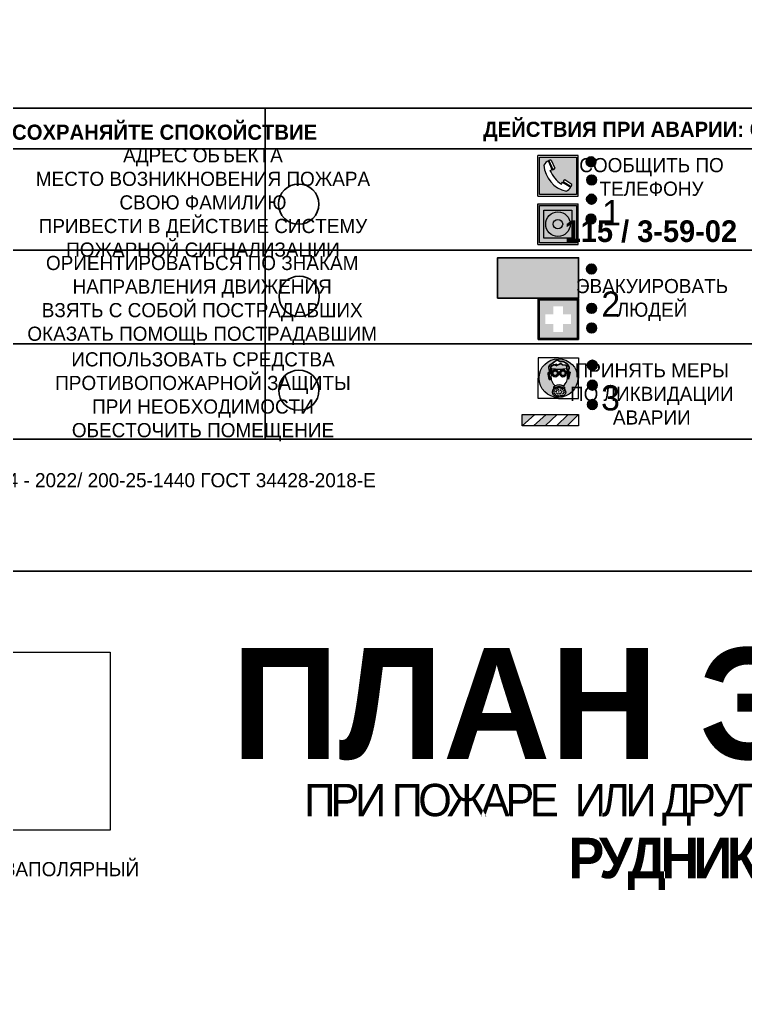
# Model space of a CAD drawing. Header units: millimetres. Extents: x 13114 to 67229, y 22859 to 38520.
# Drawn here: x 17238.6 to 17382.2, y 35075.9 to 35268.4 of the extents above; entities that cross this region are included whole.
import ezdxf

# ---------------------------------------------------------------- set-up
doc = ezdxf.new("R2010")
doc.units = ezdxf.units.MM
doc.styles.add('обычный', font='arial.ttf')
picture_1 = doc.add_image_def('image1.jpg', size_in_pixel=(337, 105))

# ---------------------------------------------------------------- blocks, each defined once
blk = doc.blocks.new('A$C38D26F80')
h = blk.add_hatch(color=5)
h.dxf.hatch_style = 1
h.paths.add_polyline_path([(-8.77, -4.48, 1), (-0.19, -4.48, 1)])
h.paths.add_polyline_path([(-6.75, -3.58), (-6.75, -3.31), (-6.62, -3.22), (-6.5, -3.22), (-6.42, -3.3), (-6.39, -3.28), (-6.59, -2.23), (-6.59, -2.01), (-6.38, -1.58), (-4.76, -0.4), (-4.13, -0.79, -0.362848), (-2.1, -2.1, -0.201049), (-2.17, -2.48, 0.085434), (-2.26, -3.13), (-1.9, -3.16), (-2.25, -4.7), (-2.4, -4.59), (-2.43, -4.34), (-2.36, -4.34), (-2.14, -3.34), (-2.47, -3.42), (-2.58, -1.95), (-2.77, -1.58), (-3.58, -1.52), (-3.92, -1.26), (-5.05, -1.73), (-4.87, -1.39), (-5.41, -1.6), (-5.41, -1.46), (-6.13, -1.87), (-6.18, -3.5), (-6.56, -3.47), (-6.37, -4.59), (-6.16, -4.43), (-6.16, -4.66), (-6.36, -4.79), (-6.37, -4.8), (-6.51, -4.76)], flags=16)
h.paths.add_polyline_path([(-6.51, -4.76), (-6.36, -4.79), (-6.37, -4.8)], flags=0)
h.paths.add_polyline_path([(-5.92, -2.34, 0.089508), (-2.67, -2.35), (-2.48, -3.88, -0.268602), (-3.4, -6.18, 0.262449), (-5.2, -6.18, -0.268602), (-6.11, -3.88)], flags=16)
edge = h.paths.add_edge_path(flags=16)
edge.add_ellipse((-5.19, -3.41), major_axis=(0, 0.842), ratio=0.848992, start_angle=0, end_angle=360)
edge = h.paths.add_edge_path(flags=0)
edge.add_ellipse((-5.19, -3.39), major_axis=(0, 0.665), ratio=0.853798, start_angle=0, end_angle=360)
edge = h.paths.add_edge_path(flags=0)
edge.add_ellipse((-5.19, -3.4), major_axis=(0, 0.528), ratio=0.864094, start_angle=0, end_angle=360)
edge = h.paths.add_edge_path(flags=16)
edge.add_ellipse((-3.47, -3.4), major_axis=(0, 0.842), ratio=0.848992, start_angle=0, end_angle=360)
h.paths.add_polyline_path([(-3.13, -6.45), (-3.13, -6.84, 0.383174), (-5.57, -6.85), (-5.57, -6.49, -0.369952)], flags=16)
edge = h.paths.add_edge_path(flags=0)
edge.add_ellipse((-3.47, -3.39), major_axis=(0, 0.665), ratio=0.853798, start_angle=0, end_angle=360)
edge = h.paths.add_edge_path(flags=0)
edge.add_ellipse((-3.47, -3.4), major_axis=(0, 0.528), ratio=0.864094, start_angle=0, end_angle=360)
edge = h.paths.add_edge_path(flags=16)
edge.add_ellipse((-4.34, -7.57), major_axis=(-1.48, 0), ratio=0.744955, start_angle=0, end_angle=360)
h.paths.add_polyline_path([(-5.01, -6.85, -1), (-5.15, -6.85, -1)], flags=0)
h.paths.add_polyline_path([(-5.33, -7.14, -1), (-5.47, -7.14, -1)], flags=0)
h.paths.add_polyline_path([(-4.61, -6.71, -1), (-4.74, -6.71, -1)], flags=16)
h.paths.add_polyline_path([(-5.43, -7.51, -1), (-5.57, -7.51, -1)], flags=0)
h.paths.add_polyline_path([(-4.26, -6.67, -1), (-4.4, -6.67, -1)], flags=16)
h.paths.add_polyline_path([(-4.74, -7.14, -1), (-4.88, -7.14, -1)], flags=0)
h.paths.add_polyline_path([(-4.93, -7.43, -1), (-5.07, -7.43, -1)], flags=0)
h.paths.add_polyline_path([(-4.41, -7.07, -1), (-4.54, -7.07, -1)], flags=0)
h.paths.add_polyline_path([(-5.33, -7.87, -1), (-5.46, -7.87, -1)], flags=0)
h.paths.add_polyline_path([(-3.8, -6.71, -1), (-3.94, -6.71, -1)], flags=16)
h.paths.add_polyline_path([(-4.85, -7.78, -1), (-4.98, -7.78, -1)], flags=0)
h.paths.add_polyline_path([(-3.96, -7.14, -1), (-4.1, -7.14, -1)], flags=0)
h.paths.add_polyline_path([(-4.33, -7.53, -1), (-4.47, -7.53, -1)], flags=0)
h.paths.add_polyline_path([(-5.09, -8.12, -1), (-5.23, -8.12, -1)], flags=0)
h.paths.add_polyline_path([(-3.5, -6.94, -1), (-3.64, -6.94, -1)], flags=0)
h.paths.add_polyline_path([(-4.54, -7.97, -1), (-4.68, -7.97, -1)], flags=0)
h.paths.add_polyline_path([(-3.66, -7.39, -1), (-3.8, -7.39, -1)], flags=0)
h.paths.add_polyline_path([(-4.73, -8.35, -1), (-4.86, -8.35, -1)], flags=0)
h.paths.add_polyline_path([(-4.09, -7.96, -1), (-4.23, -7.96, -1)], flags=0)
h.paths.add_polyline_path([(-3.77, -7.74, -1), (-3.91, -7.74, -1)], flags=0)
h.paths.add_polyline_path([(-3.22, -7.27, -1), (-3.35, -7.27, -1)], flags=0)
h.paths.add_polyline_path([(-4.34, -8.4, -1), (-4.47, -8.4, -1)], flags=0)
h.paths.add_polyline_path([(-3.16, -7.61, -1), (-3.3, -7.61, -1)], flags=0)
h.paths.add_polyline_path([(-3.9, -8.35, -1), (-4.04, -8.35, -1)], flags=0)
h.paths.add_polyline_path([(-3.32, -7.91, -1), (-3.46, -7.91, -1)], flags=0)
h.paths.add_polyline_path([(-3.55, -8.23, -1), (-3.69, -8.23, -1)], flags=0)
at = {"color": 5, "lineweight": 5}
for p, q in [((-4.48, 0), (-8.96, 0)), ((-8.96, 0), (-8.96, -4.48)), ((-4.48, 0), (0, 0)), ((0, 0), (0, -4.48)), ((-6.59, -2.01), (-6.38, -1.58)), ((-6.59, -2.23), (-6.59, -2.01)), ((-6.38, -1.58), (-4.76, -0.4)), ((-6.13, -1.87), (-6.18, -3.5)), ((-5.41, -1.46), (-6.13, -1.87)), ((-4.87, -1.39), (-5.41, -1.6)), ((-5.41, -1.6), (-5.41, -1.46)), ((-3.92, -1.26), (-5.05, -1.73)), ((-5.05, -1.73), (-4.87, -1.39)), ((-4.76, -0.4), (-4.13, -0.79)), ((-3.58, -1.52), (-3.92, -1.26)), ((-2.77, -1.58), (-3.58, -1.52)), ((-2.58, -1.95), (-2.77, -1.58)), ((-2.47, -3.42), (-2.58, -1.95)), ((-6.75, -3.31), (-6.62, -3.22)), ((-6.75, -3.58), (-6.75, -3.31)), ((-6.51, -4.76), (-6.75, -3.58)), ((-6.62, -3.22), (-6.5, -3.22)), ((-6.39, -3.28), (-6.59, -2.23)), ((-6.18, -3.5), (-6.56, -3.47)), ((-6.56, -3.47), (-6.37, -4.59)), ((-6.5, -3.22), (-6.42, -3.3)), ((-6.42, -3.3), (-6.39, -3.28)), ((-5.92, -2.34), (-6.11, -3.88)), ((-2.67, -2.34), (-2.48, -3.88)), ((-2.14, -3.34), (-2.47, -3.42)), ((-2.36, -4.34), (-2.14, -3.34)), ((-1.9, -3.16), (-2.26, -3.13)), ((-2.25, -4.7), (-1.9, -3.16)), ((-8.96, -8.96), (-8.96, -4.48)), ((-6.37, -4.8), (-6.51, -4.76)), ((-6.37, -4.59), (-6.16, -4.43)), ((-6.16, -4.66), (-6.37, -4.8)), ((-6.16, -4.43), (-6.16, -4.66)), ((-3.13, -6.45), (-3.13, -6.84)), ((-2.43, -4.34), (-2.4, -4.59)), ((-2.43, -4.34), (-2.36, -4.34)), ((-2.4, -4.59), (-2.25, -4.7)), ((0, -8.96), (0, -4.48)), ((-5.57, -6.49), (-5.57, -6.85)), ((-4.48, -8.96), (-8.96, -8.96)), ((-4.48, -8.96), (0, -8.96))]:
    blk.add_line(p, q, dxfattribs=at)
at = {"color": 5}
for p, q in [((-6.59, -2.01), (-6.38, -1.58)), ((-6.59, -2.23), (-6.59, -2.01)), ((-6.38, -1.58), (-4.76, -0.4)), ((-6.13, -1.87), (-6.18, -3.5)), ((-5.41, -1.46), (-6.13, -1.87)), ((-4.87, -1.39), (-5.41, -1.6)), ((-5.41, -1.6), (-5.41, -1.46)), ((-3.92, -1.26), (-5.05, -1.73)), ((-5.05, -1.73), (-4.87, -1.39)), ((-4.76, -0.4), (-4.13, -0.79)), ((-3.58, -1.52), (-3.92, -1.26)), ((-2.77, -1.58), (-3.58, -1.52)), ((-2.58, -1.95), (-2.77, -1.58)), ((-2.47, -3.42), (-2.58, -1.95)), ((-6.75, -3.31), (-6.62, -3.22)), ((-6.75, -3.58), (-6.75, -3.31)), ((-6.51, -4.76), (-6.75, -3.58)), ((-6.62, -3.22), (-6.5, -3.22)), ((-6.39, -3.28), (-6.59, -2.23)), ((-6.18, -3.5), (-6.56, -3.47)), ((-6.56, -3.47), (-6.37, -4.59)), ((-6.5, -3.22), (-6.42, -3.3)), ((-6.42, -3.3), (-6.39, -3.28)), ((-2.14, -3.34), (-2.47, -3.42)), ((-2.36, -4.34), (-2.14, -3.34)), ((-2.26, -3.13), (-1.9, -3.16)), ((-1.9, -3.16), (-2.25, -4.7)), ((-6.37, -4.8), (-6.51, -4.76)), ((-6.36, -4.79), (-6.51, -4.76)), ((-6.37, -4.59), (-6.16, -4.43)), ((-6.16, -4.66), (-6.37, -4.8)), ((-6.16, -4.66), (-6.36, -4.79)), ((-6.16, -4.43), (-6.16, -4.66)), ((-2.4, -4.59), (-2.43, -4.34)), ((-2.43, -4.34), (-2.36, -4.34)), ((-2.25, -4.7), (-2.4, -4.59))]:
    blk.add_line(p, q, dxfattribs=at)
at = {"color": 5, "lineweight": 5}
for centre, radius in [((-4.48, -4.48), 4.29), ((-5.5, -7.51), 0.0678), ((-5.4, -7.14), 0.0678), ((-5.4, -7.87), 0.0678), ((-5.16, -8.12), 0.0678), ((-5.08, -6.85), 0.0678), ((-5, -7.43), 0.0678), ((-4.91, -7.78), 0.0678), ((-4.81, -7.14), 0.0678), ((-4.79, -8.35), 0.0678), ((-4.67, -6.71), 0.0678), ((-4.61, -7.97), 0.0678), ((-4.47, -7.07), 0.0678), ((-4.4, -7.53), 0.0678), ((-4.4, -8.4), 0.0678), ((-4.33, -6.67), 0.0678), ((-4.16, -7.96), 0.0678), ((-4.03, -7.14), 0.0678), ((-3.97, -8.35), 0.0678), ((-3.87, -6.71), 0.0678), ((-3.84, -7.74), 0.0678), ((-3.73, -7.39), 0.0678), ((-3.62, -8.23), 0.0678), ((-3.57, -6.94), 0.0678), ((-3.39, -7.91), 0.0678), ((-3.28, -7.27), 0.0678), ((-3.23, -7.61), 0.0678)]:
    blk.add_circle(centre, radius, dxfattribs=at)
at = {"color": 5}
for centre, radius, start, end in [((-3.89, -2.66), 1.88, 17.387, 97.1599), ((-2.6, -2.2), 0.511, 326.3906, 11.8614), ((-0.35, -3.07), 1.91, 162.2553, 181.7878)]:
    blk.add_arc(centre, radius, start, end, dxfattribs=at)
at = {"color": 5, "lineweight": 5}
for centre, radius, start, end in [((-2.6, -2.2), 0.513, 326.4781, 11.7739), ((-3.66, -4.24), 2.47, 171.573, 231.7124), ((-4.28, 6.66), 9.15, 259.6987, 280.1569), ((-4.93, -4.24), 2.47, 308.2876, 8.427), ((-0.47, -3.05), 1.79, 161.5846, 182.4584), ((-4.33, -7.88), 1.87, 50.358, 131.5662), ((-4.34, -8.2), 1.82, 48.4943, 132.3565), ((-4.3, -7.78), 1.83, 60.5889, 119.4111)]:
    blk.add_arc(centre, radius, start, end, dxfattribs=at)
for centre, major_axis, ratio in [((-5.19, -3.41), (0, 0.842), 0.848992), ((-5.19, -3.39), (0, 0.665), 0.853798), ((-5.19, -3.4), (0, 0.528), 0.864094), ((-3.47, -3.4), (0, 0.842), 0.848992), ((-3.47, -3.39), (0, 0.665), 0.853798), ((-3.47, -3.4), (0, 0.528), 0.864094), ((-4.34, -7.57), (-1.48, 0), 0.744955)]:
    blk.add_ellipse(centre, major_axis=major_axis, ratio=ratio, dxfattribs=at)
blk = doc.blocks.new('A$C47DD6509')
at = {"lineweight": 5}
for points in [[(-8.69, 0), (-11.19, 0), (-11.19, -2.22)], [(-4.22, 0), (-6.45, 0), (-8.91, -2.22), (-6.61, -2.22)], [(0, 0), (-2.09, 0), (-4.36, -2.22), (-2.29, -2.22)]]:
    blk.add_hatch(color=242, dxfattribs=at).paths.add_polyline_path(points)
at = {"color": 242, "lineweight": 5}
for p, q in [((-11.19, -2.22), (-8.69, 0)), ((-11.19, -2.22), (-11.19, 0)), ((-11.19, 0), (-8.69, 0)), ((-11.19, 0), (0, 0)), ((-8.91, -2.22), (-6.45, 0)), ((-6.61, -2.22), (-4.22, 0)), ((-4.36, -2.22), (-2.09, 0)), ((-2.29, -2.22), (0, 0)), ((0, 0), (0, -2.22)), ((0, -2.22), (-11.19, -2.22))]:
    blk.add_line(p, q, dxfattribs=at)
blk = doc.blocks.new('A$C32E8229D')
at = {"true_color": 0xffffff}
blk.add_hatch(color=7, dxfattribs=at).paths.add_polyline_path([(0, 0), (0, -8), (16, -8), (16, 0)])
h = blk.add_hatch(color=126)
h.paths.add_polyline_path([(0.2, -0.2), (15.8, -0.2), (15.8, -7.8), (0.2, -7.8)])
h.paths.add_polyline_path([(13.49, -2.05), (12.08, -2.05), (11.37, -2.63, 0.162397), (11.29, -2.84), (11.29, -3.63), (10.35, -3.63), (10.35, -4.05), (11.68, -4.05), (11.68, -3.48), (12.26, -4.28), (11.29, -5.1), (11.29, -6.78), (11.85, -6.78), (11.85, -5.44), (12.8, -4.64), (12.8, -5.94), (14.46, -5.94), (14.46, -5.39), (13.45, -5.39), (13.45, -3.97), (12.46, -2.59), (13.15, -2.59), (13.69, -3.34), (14.18, -3)], flags=16)
h.paths.add_polyline_path([(10.74, -1.82, 1), (11.8, -1.82, 1)], flags=16)
h.paths.add_polyline_path([(9.39, -3.59), (5.99, -3.59), (6.56, -3.03), (5.91, -3.03), (5.1, -3.83), (5.91, -4.64), (6.56, -4.64), (5.99, -4.09), (9.39, -4.09)], flags=16)
h.paths.add_polyline_path([(4.29, -1.08), (1.72, -1.08), (1.72, -6.6), (4.29, -6.6)], flags=16)
at = {"color": 126}
blk.add_lwpolyline([(16, -8), (0, -8), (0, 0), (16, 0)], close=True, dxfattribs=at)
blk = doc.blocks.new('A$C18900ED3')
h = blk.add_hatch(color=126)
h.paths.add_polyline_path([(-0.18, -0.18), (-7.02, -0.18), (-7.02, -7.02), (-0.18, -7.02)])
h.paths.add_polyline_path([(-5.89, -4.46), (-5.89, -2.77), (-4.46, -2.77), (-4.46, -1.31), (-2.77, -1.31), (-2.77, -2.77), (-1.33, -2.77), (-1.33, -4.46), (-2.77, -4.46), (-2.77, -5.89), (-4.46, -5.89), (-4.46, -4.46)], flags=16)
at = {"color": 126}
for p, q in [((-7.2, 0), (-7.2, -7.2)), ((0, 0), (-7.2, 0)), ((0, -7.2), (0, 0)), ((-7.02, -7.02), (-7.02, -0.18)), ((-7.02, -0.18), (-0.18, -0.18)), ((-0.18, -0.18), (-0.18, -7.02)), ((-7.2, -7.2), (0, -7.2)), ((-0.18, -7.02), (-7.02, -7.02))]:
    blk.add_line(p, q, dxfattribs=at)
blk = doc.blocks.new('A$C456E1F9C')
at = {"lineweight": 5}
h = blk.add_hatch(color=242, dxfattribs=at)
h.paths.add_polyline_path([(0.51, -1.47), (0.51, -13.26), (12.29, -13.26), (12.29, -1.47)])
h.paths.add_polyline_path([(5.42, -4.95, -0.254479), (4.78, -5.4), (3.52, -2.53, -0.209735), (4.23, -2.4)], flags=16)
h.paths.add_polyline_path([(8.53, -8.6), (10.87, -10.17), (10.54, -10.76), (8.03, -9.13, -0.192251)], flags=16)
h.paths.add_polyline_path([(4.61, -5.49, 0.005518), (3.87, -5.72, 0.128647), (7.49, -10.01, 0.00809), (7.83, -9.33), (10.47, -10.97, -0.16736), (8.99, -12.25, -0.327862), (1.95, -3.95, -0.166952), (3.36, -2.62)], flags=16)
at = {"color": 242, "lineweight": 5}
for p, q in [((0, -13.77), (0, -0.97)), ((12.8, -0.97), (0, -0.97)), ((4.61, -5.49), (3.36, -2.62)), ((3.52, -2.53), (4.78, -5.4)), ((4.23, -2.4), (5.42, -4.95)), ((12.8, -13.77), (12.8, -0.97)), ((8.03, -9.13), (10.54, -10.76)), ((10.81, -10.12), (8.53, -8.6)), ((7.83, -9.33), (10.47, -10.97)), ((10.54, -10.76), (10.8, -10.3)), ((10.8, -10.3), (10.81, -10.12)), ((0, -13.77), (12.8, -13.77))]:
    blk.add_line(p, q, dxfattribs=at)
blk.add_lwpolyline([(0.51, -1.47), (12.29, -1.47), (12.29, -13.26), (0.51, -13.26)], close=True, dxfattribs=at)
for centre, radius, start, end in [((4.59, -5.34), 2.99, 114.2845, 152.1974), ((4.02, -3.27), 0.891, 76.3284, 123.7092), ((11.12, -3.31), 9.19, 183.9915, 256.6009), ((14.98, -39.1), 35.17, 107.1487, 108.4135), ((13.86, -0.94), 11.08, 205.5536, 234.8762), ((4.68, -4.59), 0.824, 276.9621, 334.0723), ((8.94, -9.5), 0.989, 114.4092, 157.9388), ((-13.31, 0.8), 23.44, 332.5487, 334.4027), ((7.87, -9.46), 3, 291.9291, 329.9329)]:
    blk.add_arc(centre, radius, start, end, dxfattribs=at)
blk = doc.blocks.new('A$C54414219')
at = {"true_color": 0xffffff}
h = blk.add_hatch(color=7, dxfattribs=at)
h.paths.add_polyline_path([(2.39, -9.45), (2.39, -18.3), (11.23, -18.3), (11.23, -9.45)], flags=0)
h.paths.add_polyline_path([(10.71, -13.87, -1), (2.92, -13.87, -1)], flags=0)
h.paths.add_polyline_path([(8.3, -13.87, -1), (5.33, -13.87, -1)], flags=0)
h.paths.add_polyline_path([(0.41, -7.47), (0.41, -20.27), (13.21, -20.27), (13.21, -7.47)])
h.paths.add_polyline_path([(0.92, -19.77), (12.71, -19.77), (12.71, -7.98), (0.92, -7.98)], flags=16)
h.paths.add_polyline_path([(11.23, -9.45), (11.23, -18.3), (2.39, -18.3), (2.39, -9.45)], flags=0)
at = {"lineweight": 5}
h = blk.add_hatch(color=242, dxfattribs=at)
h.paths.add_polyline_path([(12.71, -7.98), (0.92, -7.98), (0.92, -19.77), (12.71, -19.77)])
h.paths.add_polyline_path([(11.23, -18.3), (2.39, -18.3), (2.39, -9.45), (11.23, -9.45)], flags=16)
h.paths.add_polyline_path([(10.71, -13.87, -1), (2.92, -13.87, -1)], flags=0)
h.paths.add_polyline_path([(8.3, -13.87, -1), (5.33, -13.87, -1)], flags=0)
at = {"true_color": 0xffffff}
h = blk.add_hatch(color=7, dxfattribs=at)
h.paths.add_polyline_path([(2.39, -9.45), (2.39, -18.3), (11.23, -18.3), (11.23, -9.45)])
h.paths.add_polyline_path([(10.71, -13.87, -1), (2.92, -13.87, -1)], flags=16)
h.paths.add_polyline_path([(8.3, -13.87, -1), (5.33, -13.87, -1)], flags=0)
at = {"lineweight": 5}
h = blk.add_hatch(color=242, dxfattribs=at)
h.paths.add_polyline_path([(2.92, -13.87, 1), (10.71, -13.87, 1)])
h.paths.add_polyline_path([(8.3, -13.87, -1), (5.33, -13.87, -1)], flags=16)
at = {"color": 242, "lineweight": 5}
for p, q in [((0.41, -20.27), (0.41, -7.47)), ((0.41, -7.47), (13.21, -7.47)), ((0.41, -7.47), (13.21, -7.47)), ((13.21, -20.27), (13.21, -7.47)), ((0.41, -20.27), (13.21, -20.27))]:
    blk.add_line(p, q, dxfattribs=at)
for points in [[(0.92, -7.98), (12.71, -7.98), (12.71, -19.77), (0.92, -19.77)], [(2.39, -9.45), (11.23, -9.45), (11.23, -18.3), (2.39, -18.3)]]:
    blk.add_lwpolyline(points, close=True, dxfattribs=at)
for radius in [3.89, 1.49]:
    blk.add_circle((6.81, -13.87), radius, dxfattribs=at)

msp = doc.modelspace()

# ---------------------------------------------------------------- hatches: boundary and pattern name
at = {"lineweight": 0}
h = msp.add_hatch(color=256, dxfattribs=at)
h.dxf.hatch_style = 1
h.paths.add_polyline_path([(17350.67, 35240.27, 1), (17352.6, 35240.27, 1)])
h = msp.add_hatch(color=256, dxfattribs=at)
h.dxf.hatch_style = 1
h.paths.add_polyline_path([(17350.77, 35236.69, 1), (17352.7, 35236.69, 1)])
h = msp.add_hatch(color=256, dxfattribs=at)
h.dxf.hatch_style = 1
h.paths.add_polyline_path([(17350.73, 35232.88, 1), (17352.66, 35232.88, 1)])
h = msp.add_hatch(color=256, dxfattribs=at)
h.dxf.hatch_style = 1
h.paths.add_polyline_path([(17350.65, 35228.95, 1), (17352.58, 35228.95, 1)])
h = msp.add_hatch(color=256, dxfattribs=at)
h.dxf.hatch_style = 1
h.paths.add_polyline_path([(17350.73, 35219.06, 1), (17352.67, 35219.06, 1)])
h = msp.add_hatch(color=256, dxfattribs=at)
h.dxf.hatch_style = 1
h.paths.add_polyline_path([(17350.77, 35211.28, 1), (17352.71, 35211.28, 1)])
h = msp.add_hatch(color=256, dxfattribs=at)
h.dxf.hatch_style = 1
h.paths.add_polyline_path([(17350.77, 35207.38, 1), (17352.7, 35207.38, 1)])
h = msp.add_hatch(color=256, dxfattribs=at)
h.dxf.hatch_style = 1
h.paths.add_polyline_path([(17350.92, 35200.03, 1), (17352.86, 35200.03, 1)])
h = msp.add_hatch(color=256, dxfattribs=at)
h.dxf.hatch_style = 1
h.paths.add_polyline_path([(17350.92, 35196.08, 1), (17352.85, 35196.08, 1)])
h = msp.add_hatch(color=256, dxfattribs=at)
h.dxf.hatch_style = 1
h.paths.add_polyline_path([(17350.92, 35192.25, 1), (17352.85, 35192.25, 1)])

# ---------------------------------------------------------------- linework, layer by layer
at = {"color": 5, "lineweight": 0}
for points in [[(17118.06, 35159.27), (17718.06, 35159.27), (17718.06, 35554.27), (17118.06, 35554.27)], [(17118.06, 34764.27), (17718.06, 34764.27), (17718.06, 35159.27), (17118.06, 35159.27)]]:
    msp.add_lwpolyline(points, close=True, dxfattribs=at)
for points in [[(17143.42, 35242.81), (17287.19, 35242.81), (17287.19, 35250.86), (17143.42, 35250.86)], [(17287.19, 35242.81), (17430.95, 35242.81), (17430.95, 35250.86), (17287.19, 35250.86)], [(17143.42, 35242.81), (17287.19, 35242.81), (17287.19, 35185.41), (17143.42, 35185.41)], [(17287.19, 35242.81), (17430.95, 35242.81), (17430.95, 35185.41), (17287.19, 35185.41)]]:
    msp.add_lwpolyline(points, close=True)
for points in [[(17201.84, 35222.81), (17143.42, 35222.81), (17287.19, 35222.81)], [(17345.6, 35222.81), (17287.19, 35222.81), (17430.95, 35222.81)], [(17201.84, 35204.24), (17143.42, 35204.24), (17287.19, 35204.24)], [(17345.6, 35204.24), (17287.19, 35204.24), (17430.95, 35204.24)]]:
    msp.add_lwpolyline(points)
for centre, radius in [((17351.63, 35240.27), 0.966), ((17351.74, 35236.69), 0.966), ((17293.81, 35231.89), 3.98), ((17351.7, 35232.88), 0.966), ((17351.61, 35228.95), 0.966), ((17351.7, 35219.06), 0.966), ((17293.91, 35213.66), 3.98), ((17351.74, 35211.28), 0.966), ((17351.73, 35207.38), 0.966), ((17351.89, 35200.03), 0.966), ((17293.84, 35195.08), 3.98), ((17351.89, 35196.08), 0.966), ((17351.89, 35192.25), 0.966)]:
    msp.add_circle(centre, radius)

# ---------------------------------------------------------------- block references
for name, p, xscale, yscale, zscale in [('A$C456E1F9C', (17341.08, 35242.09), 0.625, 0.625, 0.625), ('A$C54414219', (17340.82, 35236.6), 0.625, 0.625, 0.625), ('A$C18900ED3', (17349.14, 35213.14), 1.111111111007631, 1.111111111007631, 1.111111111007631), ('A$C38D26F80', (17349.16, 35201.47), 0.8928571427240968, 0.8928571427240968, 0.8928571427240968)]:
    msp.add_blockref(name, p, dxfattribs=dict(xscale=xscale, yscale=yscale, zscale=zscale))
at = {"xscale": -1}
msp.add_blockref('A$C32E8229D', (17349.14, 35221.29), dxfattribs=at)
at = {"color": 242, "true_color": 0xc1121c}
msp.add_blockref('A$C47DD6509', (17349.16, 35190.25), dxfattribs=at)

# ---------------------------------------------------------------- texts
at = {"lineweight": 0, "style": 'обычный'}
for s, insert, char_height, width, attachment_point in [('{\\fProxima Nova Rg|b1|i0|c204|p2;ДЕЙСТВИЯ ПРИ ПОЖАРЕ: СОХРАНЯЙТЕ СПОКОЙСТВИЕ\\H1.6644x; }', (17240.58, 35245.69), 3, 175.1736, 5), ('{\\fProxima Nova Rg|b1|i0|c204|p2;ДЕЙСТВИЯ ПРИ АВАРИИ: СОХРАНЯЙТЕ СПОКОЙСТВИЕ\\H1.6644x; }', (17386.8, 35246.26), 3, 175.1736, 5), ('\\pi-8.4,l8.4,t8.4;{\\fProxima Nova Rg|b0|i0|c204|p2;АДРЕС ОБЪЕКТА\\PМЕСТО ВОЗНИКНОВЕНИЯ ПОЖАРА \\PСВОЮ ФАМИЛИЮ\\PПРИВЕСТИ В ДЕЙСТВИЕ СИСТЕМУ \\PПОЖАРНОЙ СИГНАЛИЗАЦИИ}', (17274.88, 35231.83), 2.8, 126.6484, 5), ('{\\fProxima Nova Rg|b0|i0|c204|p2;СООБЩИТЬ ПО \\PТЕЛЕФОНУ}', (17363.57, 35237.26), 2.8, 126.6484, 5), ('{\\fProxima Nova Rg|b0|i0|c204|p2;1\\H1.1667x; }', (17355.67, 35230.2), 5, 126.6484, 5), ('{\\fProxima Nova Rg|b1|i0|c0|p2;\\H1.0714x;115 / 3-59-02\\H1.2822x; }', (17363.45, 35226.48), 4, 126.6484, 5), ('\\pi-8.4,l8.4,t8.4;{\\fProxima Nova Rg|b0|i0|c204|p2;ОРИЕНТИРОВАТЬСЯ ПО ЗНАКАМ \\PНАПРАВЛЕНИЯ ДВИЖЕНИЯ\\PВЗЯТЬ С СОБОЙ ПОСТРАДАВШИХ\\PОКАЗАТЬ ПОМОЩЬ ПОСТРАДАВШИМ}', (17274.73, 35212.85), 2.8, 126.6484, 5), ('{\\fProxima Nova Rg|b0|i0|c204|p2;ЭВАКУИРОВАТЬ \\PЛЮДЕЙ}', (17363.67, 35212.94), 2.8, 126.6484, 5), ('{\\fProxima Nova Rg|b0|i0|c204|p2;2\\H1.1967x; }', (17355.52, 35212.11), 5, 126.6484, 5), ('\\pi-8.4,l8.4,t8.4;{\\fProxima Nova Rg|b0|i0|c204|p2;ИСПОЛЬЗОВАТЬ СРЕДСТВА \\PПРОТИВОПОЖАРНОЙ ЗАЩИТЫ \\PПРИ НЕОБХОДИМОСТИ \\PОБЕСТОЧИТЬ ПОМЕЩЕНИЕ}', (17274.89, 35193.78), 2.8, 126.6484, 5), ('{\\fProxima Nova Rg|b0|i0|c204|p2;ПРИНЯТЬ МЕРЫ \\PПО ЛИКВИДАЦИИ \\PАВАРИИ}', (17363.63, 35194.36), 2.8, 126.6484, 5), ('{\\fProxima Nova Rg|b0|i0|c204|p2;3\\H1.1967x; }', (17355.46, 35193.54), 5, 126.6484, 5), ('\\pi-8.4,l8.4,t8.4;{\\fProxima Nova Rg|b0|i0|c204|p2;ИЗГОТОВИТЕЛЬ: ИП АНДРЕЕВ А. А.\\fProxima Nova Rg|b0|i0|c0|p2; \\fProxima Nova Rg|b0|i0|c204|p2;ФП-24 - 2022/ 200-25-1440 ГОСТ 34428-2018-Е\\H1.2266x; }', (17235.02, 35176.87), 2.8, 191.3484, 5), ('{\\fProxima Nova Rg|b1|i0|c204|p2;ПЛАН ЭВАКУАЦИИ}', (17280.56, 35144.11), 22, 493.8901, 1), ('\\pi-8.4,l8.4,t8.4;{\\fProxima Nova Rg|b0|i0|c204|p2;г. ЗАПОЛЯРНЫЙ\\H1.6404x; }', (17247.18, 35100.31), 2.8, 126.6484, 5)]:
    msp.add_mtext(s, dxfattribs=dict(at, insert=insert, char_height=char_height, width=width, attachment_point=attachment_point))
at = {"color": 0, "lineweight": 0, "insert": (17432.36, 35110.71), "char_height": 8, "width": 449.2158, "attachment_point": 5, "style": 'обычный'}
msp.add_mtext('{\\fArial Black|b1|i0|c204|p34;\\H2x;\\T0.85;  \\fArial Narrow|b0|i0|c204|p34;\\H0.8x;\\W0.9;\\P\\fProxima Nova Rg|b0|i0|c204|p2;\\H0.5x;\\W1;\\C256;ПРИ ПОЖАРЕ  ИЛИ ДРУГИХ ЧРЕЗВЫЧАЙНЫХ СИТУАЦИЯХ  ИЗ ПОМЕЩЕНИЙ \\fProxima Nova Rg|b1|i0|c204|p2;\\H1.25x;\\PРУДНИК "СЕВЕРНЫЙ" : УЧАСТОК №8\\PХРАНИЛИЩЕ №4}', dxfattribs=at)

# ---------------------------------------------------------------- pictures from other files: only their frames are drawn
at = {"color": 7, "lineweight": 0, "true_color": 0xf5f5ff}
image = msp.add_image(picture_1, insert=(17143.42, 35108.03), size_in_units=(113.11, 35.24), dxfattribs=at)
image.dxf.flags = 7

doc.saveas('drawing.dxf')
